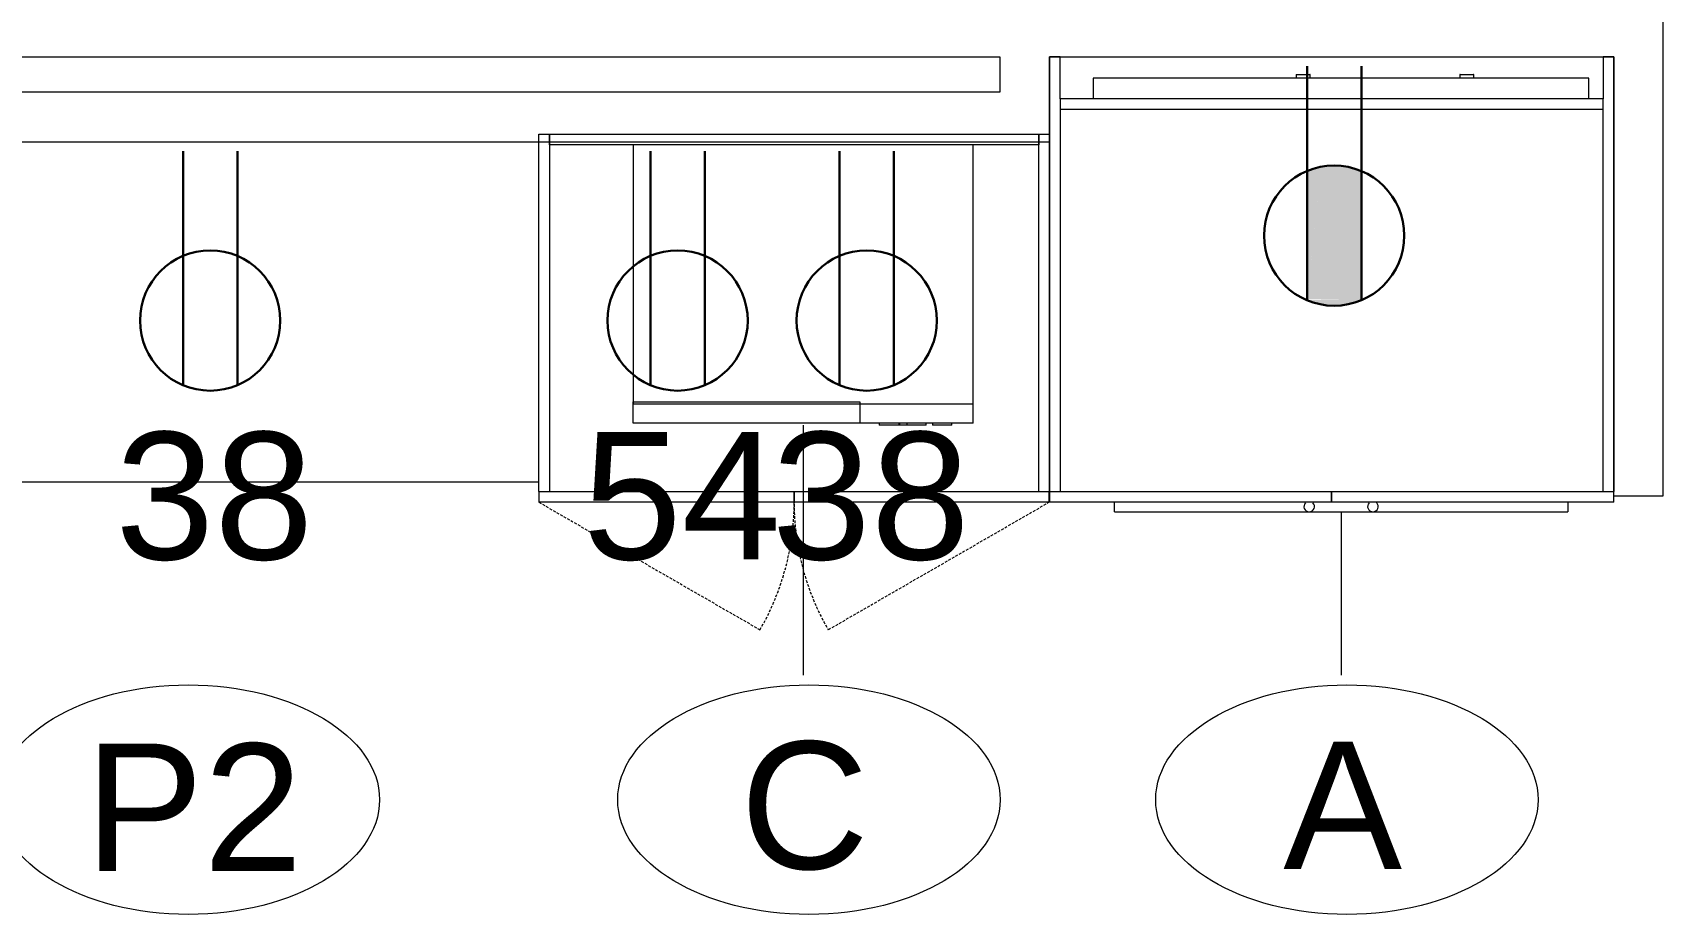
# Model space of a CAD drawing. Header units: inches. Extents: x 0 to 1865, y 0 to 1094.
# Drawn here: x 625.1 to 740.2, y 447.7 to 510 of the extents above; entities that cross this region are included whole.
import ezdxf

# ---------------------------------------------------------------- set-up
doc = ezdxf.new("R2010")
doc.units = ezdxf.units.IN
doc.header["$MEASUREMENT"] = 0
doc.linetypes.add('Hidden', pattern=[0.28125, 0.1875, -0.09375])
for name, color, linetype, lineweight in [('A-ANNO-NOTE', 131, 'Continuous', 9), ('I-WALL', 2, 'Continuous', 13), ('P-SANR-FIXT-IDEN', 2, 'Continuous', 9), ('Q-CASE', 31, 'Continuous', 9), ('Q-SPCQ', 91, 'Continuous', 9), ('Q-SPCQ-IDEN', 132, 'Continuous', 9)]:
    doc.layers.add(name, color=color, linetype=linetype, lineweight=lineweight)
doc.styles.add('Arial', font='arial.ttf', dxfattribs={"height": 9})
doc.styles.add('Swis721 Lt BT', font='swissl.ttf', dxfattribs={"height": 9})

# ---------------------------------------------------------------- blocks, each defined once
blk = doc.blocks.new('A-Refrigerator - A-Refrigerator-7952287-Level 05 POWER _ SIGNAL')
at = {"layer": 'Q-SPCQ'}
for p, q in [((-3.18, 14), (-3.18, 13.75)), ((-3.16, 14), (-3.18, 14)), ((-3.18, 14), (-2.18, 14)), ((-2.18, 14), (-2.2, 14)), ((-2.18, 13.75), (-2.18, 14)), ((8.38, 14), (8.38, 13.75)), ((8.4, 14), (8.38, 14)), ((8.38, 14), (9.38, 14)), ((9.38, 14), (9.36, 14)), ((9.38, 13.75), (9.38, 14)), ((17.5, 13.75), (-17.5, 13.75)), ((-17.5, 13.75), (-17.5, 12.3)), ((17.5, 12.3), (17.5, 13.75)), ((-16, -16.88), (-16, -16.23)), ((-16, -16.88), (16, -16.88)), ((16, -16.23), (16, -16.88))]:
    blk.add_line(p, q, dxfattribs=at)
for centre, start, end in [((-2.25, -16.5), 135, 270), ((-2.25, -16.5), 270, 45), ((2.25, -16.5), 135, 270), ((2.25, -16.5), 270, 45)]:
    blk.add_arc(centre, 0.375, start, end, dxfattribs=at)
blk = doc.blocks.new('A-Microwave1 - 1000 Watt-2_5CuFt-BREAK-7727659-Level 05 POWER _ SIGNAL')
at = {"layer": 'Q-SPCQ'}
for p, q in [((-6.89, -8.83), (-6.89, -27.13)), ((17.11, -27.13), (17.11, -8.83)), ((-6.89, -27), (9.11, -27)), ((-6.89, -28.5), (-6.89, -27)), ((-6.89, -27.13), (17.11, -27.13)), ((9.11, -27), (9.11, -28.5)), ((17.11, -28.5), (17.11, -27.13)), ((9.11, -28.5), (-6.89, -28.5)), ((17.11, -28.5), (9.11, -28.5)), ((10.48, -28.5), (10.48, -28.63)), ((11.86, -28.63), (10.48, -28.63)), ((11.86, -28.5), (11.86, -28.63)), ((11.92, -28.63), (11.86, -28.63)), ((11.92, -28.63), (11.92, -28.5)), ((12.42, -28.63), (11.92, -28.63)), ((12.42, -28.5), (12.42, -28.63)), ((13.79, -28.63), (12.42, -28.63)), ((13.79, -28.63), (13.79, -28.5)), ((14.23, -28.5), (14.23, -28.63)), ((15.61, -28.63), (14.23, -28.63)), ((15.61, -28.63), (15.61, -28.5))]:
    blk.add_line(p, q, dxfattribs=at)
blk = doc.blocks.new('CW Cupbd1 - Fridge 80_h x 24_d - 2 Doors-7798079-Level 05 POWER _ SIGNAL')
at = {"layer": 'Q-CASE', "lineweight": 20}
for p, q in [((2.75, -2.36), (2, -2.36)), ((2, -2.36), (2, -33.06)), ((2.75, -5.31), (2.75, -2.36)), ((41.84, -2.36), (41.09, -2.36)), ((41.09, -2.36), (41.09, -5.31)), ((41.84, -33.06), (41.84, -2.36))]:
    blk.add_line(p, q, dxfattribs=at)
at = {"layer": 'Q-CASE'}
for p, q in [((41.09, -5.31), (2.75, -5.31)), ((2.75, -5.31), (2.75, -6.06)), ((41.09, -6.06), (41.09, -5.31)), ((2.75, -6.06), (2.75, -33.06)), ((2.75, -6.06), (41.09, -6.06)), ((41.09, -33.06), (41.09, -6.06)), ((2, -33.06), (21.92, -33.06)), ((2, -33.06), (2, -33.81)), ((21.92, -33.81), (21.92, -33.06)), ((21.92, -33.06), (41.84, -33.06)), ((21.92, -33.06), (21.92, -33.81)), ((41.84, -33.81), (41.84, -33.06)), ((21.92, -33.81), (2, -33.81)), ((41.84, -33.81), (21.92, -33.81))]:
    blk.add_line(p, q, dxfattribs=at)
blk = doc.blocks.new('CW Cupbd Combined - Oven Tower 96_h x 24_d _2 Microwaves_ 2 pull out drawers_-7806626-Level 05 POWER _ SIGNAL')
at = {"layer": 'Q-CASE', "linetype": 'Hidden'}
for p, q in [((2, 31.31), (17.6, 40.32)), ((38.03, 31.31), (22.42, 40.32))]:
    blk.add_line(p, q, dxfattribs=at)
at = {"layer": 'Q-CASE'}
for p, q in [((2, 31.31), (20.01, 31.31)), ((2, 31.31), (2, 30.56)), ((20.01, 30.56), (20.01, 31.31)), ((20.01, 31.31), (38.03, 31.31)), ((20.01, 31.31), (20.01, 30.56)), ((38.03, 30.56), (38.03, 31.31)), ((20.01, 30.56), (2, 30.56)), ((38.03, 30.56), (20.01, 30.56))]:
    blk.add_line(p, q, dxfattribs=at)
at = {"layer": 'Q-CASE', "lineweight": 20}
for p, q in [((2, 5.31), (2, 30.56)), ((2.75, 30.56), (2.75, 5.31)), ((37.28, 5.31), (37.28, 30.56)), ((38.03, 30.56), (38.03, 5.31)), ((2.75, 6.06), (37.28, 6.06)), ((2.75, 5.31), (2.75, 6.06)), ((37.28, 6.06), (37.28, 5.31)), ((2.75, 5.31), (2, 5.31)), ((37.28, 5.31), (2.75, 5.31)), ((38.03, 5.31), (37.28, 5.31))]:
    blk.add_line(p, q, dxfattribs=at)
at = {"layer": 'Q-CASE', "linetype": 'Hidden'}
for centre, start, end in [((2, 31.31), 359.5, 30), ((38.03, 31.31), 150, 180.5)]:
    blk.add_arc(centre, 18.02, start, end, dxfattribs=at)
blk = doc.blocks.new('Casework 1 - Casework 1-7838541-Level 05 POWER _ SIGNAL')
at = {"layer": 'Q-CASE'}
blk.add_line((498.64, 478.25), (660.85, 478.25), dxfattribs=at)
blk = doc.blocks.new('Appliance_Specialty Equipment Tag - Standard-3515593-Level 05 POWER _ SIGNAL')
at = {"layer": 'Q-SPCQ-IDEN'}
blk.add_ellipse((-0.0499, 0.0037), major_axis=(-0.1406, 0), ratio=0.600473, dxfattribs=at)
blk = doc.blocks.new('Plumbing Equipment Tag - Standard-3394155-Level 05 POWER _ SIGNAL')
at = {"layer": 'P-SANR-FIXT-IDEN'}
blk.add_ellipse((-0.0499, 0.0037), major_axis=(-0.1406, 0), ratio=0.600473, dxfattribs=at)

msp = doc.modelspace()

# ---------------------------------------------------------------- hatches: boundary and pattern name
at = {"layer": 'A-ANNO-NOTE'}
for points in [[(715.08, 491.13), (717.29, 500.58), (717.19, 500.58), (715.2, 491.67)], [(715.08, 491.13), (717.39, 500.57), (717.29, 500.58), (715.2, 491.67)], [(715.08, 491.13), (717.19, 500.58), (717.09, 500.58), (715.19, 491.67)], [(715.08, 491.13), (717.09, 500.58), (716.99, 500.58), (715.18, 491.67)], [(715.08, 491.13), (716.89, 500.58), (716.8, 500.58), (715.17, 491.67)], [(715.08, 491.13), (716.7, 500.58), (716.6, 500.57), (715.16, 491.67)], [(715.08, 491.13), (716.8, 500.58), (716.7, 500.58), (715.17, 491.67)], [(715.08, 491.13), (716.99, 500.58), (716.89, 500.58), (715.18, 491.67)], [(715.08, 491.13), (717.48, 500.56), (717.39, 500.57), (715.21, 491.67)], [(715.08, 491.13), (716.6, 500.57), (716.5, 500.56), (715.16, 491.67)], [(715.08, 491.13), (717.58, 500.55), (717.48, 500.56), (715.21, 491.67)], [(715.08, 491.13), (716.5, 500.56), (716.4, 500.55), (715.15, 491.67)], [(715.08, 491.13), (717.68, 500.54), (717.58, 500.55), (715.22, 491.67)], [(715.08, 491.13), (716.4, 500.55), (716.31, 500.54), (715.15, 491.67)], [(715.08, 491.13), (717.78, 500.52), (717.68, 500.54), (715.22, 491.67)], [(715.08, 491.13), (716.31, 500.54), (716.21, 500.52), (715.14, 491.67)], [(715.08, 491.13), (717.87, 500.51), (717.78, 500.52), (715.23, 491.67)], [(715.08, 491.13), (716.21, 500.52), (716.11, 500.51), (715.14, 491.67)], [(715.08, 491.13), (717.97, 500.49), (717.87, 500.51), (715.24, 491.67)], [(715.08, 491.13), (716.11, 500.51), (716.01, 500.49), (715.13, 491.67)], [(715.08, 491.13), (718.07, 500.47), (717.97, 500.49), (715.24, 491.67)], [(715.08, 491.13), (716.01, 500.49), (715.92, 500.47), (715.12, 491.67)], [(715.08, 491.13), (718.16, 500.44), (718.07, 500.47), (715.25, 491.67)], [(715.08, 491.13), (715.92, 500.47), (715.82, 500.44), (715.12, 491.67)], [(715.08, 491.13), (718.26, 500.42), (718.16, 500.44), (715.25, 491.67)], [(715.08, 491.13), (715.82, 500.44), (715.73, 500.42), (715.11, 491.67)], [(715.08, 491.13), (718.35, 500.39), (718.26, 500.42), (715.26, 491.67)], [(715.08, 491.13), (715.73, 500.42), (715.63, 500.39), (715.11, 491.67)], [(715.08, 491.13), (718.45, 500.37), (718.35, 500.39), (715.27, 491.67)], [(715.08, 491.13), (715.63, 500.39), (715.54, 500.37), (715.1, 491.67)], [(715.08, 491.13), (718.54, 500.34), (718.45, 500.37), (715.27, 491.67)], [(715.08, 491.13), (715.54, 500.37), (715.44, 500.34), (715.1, 491.67)], [(715.08, 491.13), (718.63, 500.3), (718.54, 500.34), (715.28, 491.67)], [(715.08, 491.13), (715.44, 500.34), (715.35, 500.3), (715.09, 491.67)], [(715.08, 491.13), (718.73, 500.27), (718.63, 500.3), (715.28, 491.67)], [(715.08, 491.13), (715.35, 500.3), (715.26, 500.27), (715.09, 491.67)], [(715.08, 491.13), (718.82, 500.24), (718.73, 500.27), (715.29, 491.67)], [(715.08, 491.13), (715.26, 500.27), (715.17, 500.24), (715.08, 491.67)], [(715.08, 491.13), (718.91, 500.2), (718.82, 500.24), (715.3, 491.67)], [(715.08, 491.13), (715.17, 500.24), (715.08, 500.2), (715.08, 491.67)], [(718.91, 491.11), (718.91, 500.2), (715.08, 491.13)], [(718.82, 491.07), (718.91, 491.11), (715.17, 491.09)], [(718.45, 490.93), (718.82, 491.07), (715.17, 491.09)], [(718.45, 490.93), (715.17, 491.09), (715.44, 490.97)], [(716.01, 490.8), (718.45, 490.93), (715.44, 490.97)], [(716.5, 490.72), (718.45, 490.93), (716.01, 490.8)], [(716.89, 490.69), (718.45, 490.93), (716.5, 490.72)], [(716.89, 490.69), (717.97, 490.79), (718.45, 490.93)]]:
    msp.add_hatch(color=256, dxfattribs=at).paths.add_polyline_path(points, flags=0)

# ---------------------------------------------------------------- linework, layer by layer
at = {"layer": 'A-ANNO-NOTE', "lineweight": 30}
for p, q in [((715.08, 507.6), (715.08, 491.07)), ((718.91, 507.6), (718.91, 491.07)), ((718.91, 507.6), (718.91, 491.07)), ((635.73, 501.6), (635.73, 485.07)), ((639.56, 501.6), (639.56, 485.07)), ((639.56, 501.6), (639.56, 485.07)), ((668.73, 501.6), (668.73, 485.07)), ((672.56, 501.6), (672.56, 485.07)), ((672.56, 501.6), (672.56, 485.07)), ((682.08, 501.6), (682.08, 485.07)), ((685.91, 501.6), (685.91, 485.07)), ((685.91, 501.6), (685.91, 485.07))]:
    msp.add_line(p, q, dxfattribs=at)
at = {"layer": 'A-ANNO-NOTE'}
for p, q in [((715.08, 500.2), (715.08, 491.13)), ((718.91, 491.11), (718.91, 500.2))]:
    msp.add_line(p, q, dxfattribs=at)
at = {"layer": 'A-ANNO-NOTE', "lineweight": 30}
for centre in [(716.99, 495.63), (637.64, 489.63), (670.64, 489.63), (683.99, 489.63)]:
    msp.add_circle(centre, 4.95, dxfattribs=at)
at = {"layer": 'A-ANNO-NOTE'}
for centre, radius, start, end in [((716.99, 495.63), 4.95, 67.2244, 112.7756), ((717.01, 495.19), 4.5, 244.5156, 294.9234)]:
    msp.add_arc(centre, radius, start, end, dxfattribs=at)
at = {"layer": 'I-WALL'}
for p, q in [((740.23, 477.25), (740.23, 653.43)), ((498.64, 508.25), (693.39, 508.25)), ((693.39, 508.25), (693.39, 505.75)), ((696.89, 508.25), (736.73, 508.25)), ((696.89, 502.25), (696.89, 508.25)), ((736.73, 508.25), (736.73, 477.55)), ((693.39, 505.75), (498.64, 505.75)), ((498.64, 502.25), (696.89, 502.25)), ((736.73, 477.25), (740.23, 477.25))]:
    msp.add_line(p, q, dxfattribs=at)
at = {"layer": 'Q-SPCQ-IDEN'}
for p, q in [((679.5, 482.25), (679.5, 464.6)), ((717.48, 476.12), (717.48, 464.6))]:
    msp.add_line(p, q, dxfattribs=at)

# ---------------------------------------------------------------- block references
at = {"layer": 'P-SANR-FIXT-IDEN', "xscale": 95.99999999999994, "yscale": 95.99999999999994, "zscale": 95.99999999999994}
msp.add_blockref('Plumbing Equipment Tag - Standard-3394155-Level 05 POWER _ SIGNAL', (640.89, 455.44), dxfattribs=at)
at = {"layer": 'Q-CASE'}
for name, p in [('CW Cupbd1 - Fridge 80_h x 24_d - 2 Doors-7798079-Level 05 POWER _ SIGNAL', (694.89, 510.61)), ('Casework 1 - Casework 1-7838541-Level 05 POWER _ SIGNAL', (0, 0))]:
    msp.add_blockref(name, p, dxfattribs=at)
at = {"layer": 'Q-CASE', "rotation": 180}
msp.add_blockref('CW Cupbd Combined - Oven Tower 96_h x 24_d _2 Microwaves_ 2 pull out drawers_-7806626-Level 05 POWER _ SIGNAL', (698.88, 508.11), dxfattribs=at)
at = {"layer": 'Q-SPCQ'}
for name, p in [('A-Refrigerator - A-Refrigerator-7952287-Level 05 POWER _ SIGNAL', (717.48, 493)), ('A-Microwave1 - 1000 Watt-2_5CuFt-BREAK-7727659-Level 05 POWER _ SIGNAL', (674.4, 510.88))]:
    msp.add_blockref(name, p, dxfattribs=at)
at = {"layer": 'Q-SPCQ-IDEN', "xscale": 95.99999999999994, "yscale": 95.99999999999994, "zscale": 95.99999999999994}
for p in [(684.7, 455.44), (722.68, 455.44)]:
    msp.add_blockref('Appliance_Specialty Equipment Tag - Standard-3515593-Level 05 POWER _ SIGNAL', p, dxfattribs=at)

# ---------------------------------------------------------------- texts
at = {"layer": 'A-ANNO-NOTE', "char_height": 9, "width": 16.362, "attachment_point": 1, "style": 'Swis721 Lt BT'}
for s, insert in [('38', (630.94, 481.76)), ('54', (663.94, 481.76)), ('38', (677.29, 481.76))]:
    msp.add_mtext(s, dxfattribs=dict(at, insert=insert))
at = {"layer": 'P-SANR-FIXT-IDEN', "insert": (628.78, 459.76), "char_height": 9, "width": 17.574, "attachment_point": 1, "style": 'Swis721 Lt BT'}
msp.add_mtext('P2', dxfattribs=at)
at = {"layer": 'Q-SPCQ-IDEN', "char_height": 9, "attachment_point": 1, "style": 'Arial'}
for s, insert, width in [('C', (675.06, 459.9), 11.211), ('A', (713.4, 459.9), 10.302)]:
    msp.add_mtext(s, dxfattribs=dict(at, insert=insert, width=width))

doc.saveas('drawing.dxf')
